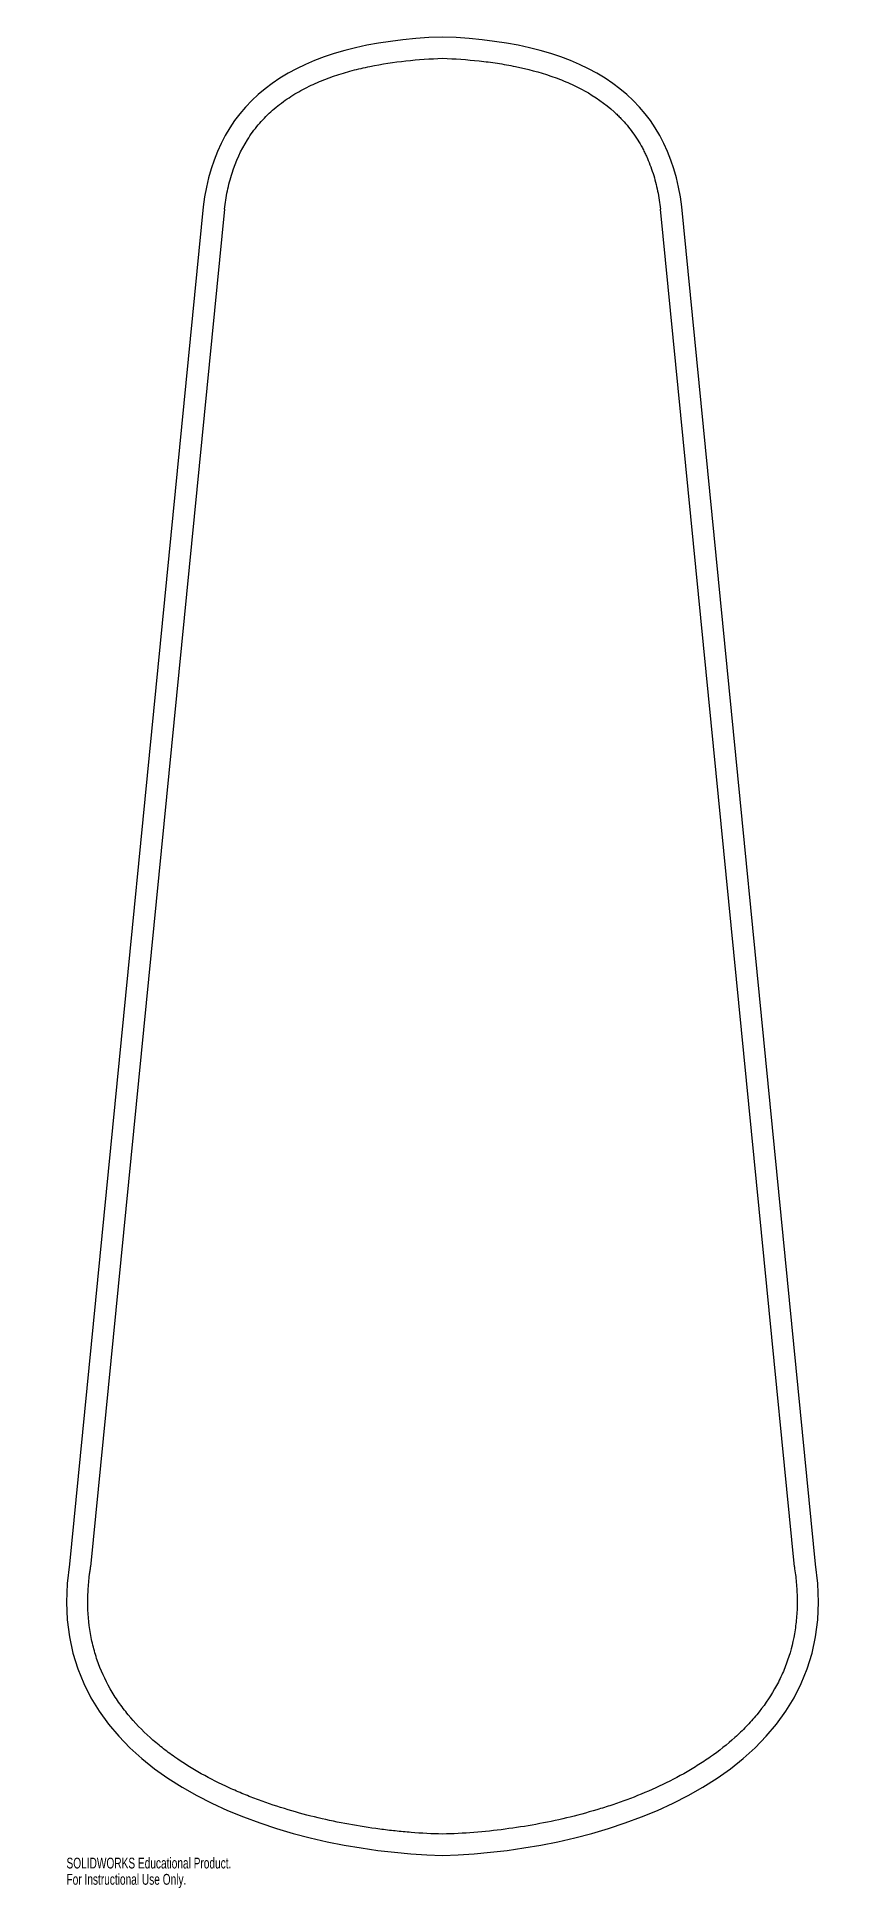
# Model space of a CAD drawing. Header units: inches. Extents: x -7.1 to 7.1, y -0.6 to 32.
import ezdxf

# ---------------------------------------------------------------- set-up
doc = ezdxf.new("R2010")
doc.units = ezdxf.units.IN
doc.header["$MEASUREMENT"] = 0
doc.styles.add('SLDTEXTSTYLE0', font='TXT', dxfattribs={"width": 0.7})

msp = doc.modelspace()

# ---------------------------------------------------------------- linework, layer by layer
at = {"color": 7, "linetype": 'Continuous', "lineweight": 25}
for p, q in [((-4.208, 29.009), (-6.562, 5.125)), ((6.562, 5.125), (4.208, 29.009)), ((-3.835, 28.97), (-6.19, 5.078)), ((6.19, 5.078), (3.835, 28.97))]:
    msp.add_line(p, q, dxfattribs=at)
for points in [[(0, 32), (-2.589, 31.91), (-3.992, 30.913), (-4.208, 29.009)], [(4.208, 29.009), (3.992, 30.913), (2.589, 31.91), (0, 32)], [(-6.562, 5.125), (-7.133, 1.425), (-2.9, 0.069), (0, 0)], [(0, 0), (2.9, 0.069), (7.133, 1.425), (6.562, 5.125)]]:
    msp.add_open_spline(points, degree=3, dxfattribs=at)
for points, knots in [([(-3.835, 28.97), (-3.822, 29.078), (-3.806, 29.185), (-3.773, 29.344), (-3.761, 29.397), (-3.733, 29.502), (-3.718, 29.554), (-3.636, 29.812), (-3.548, 30.008), (-3.403, 30.239), (-3.372, 30.284), (-3.309, 30.371), (-3.276, 30.413), (-3.172, 30.536), (-3.098, 30.613), (-2.94, 30.757), (-2.856, 30.824), (-2.678, 30.949), (-2.586, 31.006), (-2.397, 31.11), (-2.3, 31.157), (-2.152, 31.221), (-2.102, 31.241), (-2.001, 31.28), (-1.95, 31.299), (-1.796, 31.351), (-1.693, 31.382), (-1.486, 31.437), (-1.381, 31.461), (-1.067, 31.525), (-0.855, 31.557), (-0.43, 31.603), (-0.215, 31.617), (0, 31.625)], [0, 0, 0, 0, 0.0625, 0.0625, 0.09375, 0.09375, 0.125, 0.125, 0.25, 0.25, 0.28125, 0.28125, 0.3125, 0.3125, 0.375, 0.375, 0.4375, 0.4375, 0.5, 0.5, 0.5625, 0.5625, 0.59375, 0.59375, 0.625, 0.625, 0.6875, 0.6875, 0.75, 0.75, 0.875, 0.875, 1, 1, 1, 1]), ([(0, 31.625), (0.216, 31.617), (0.431, 31.603), (0.752, 31.568), (0.859, 31.554), (1.018, 31.53), (1.072, 31.521), (1.178, 31.502), (1.231, 31.492), (1.495, 31.438), (1.703, 31.383), (2.007, 31.279), (2.107, 31.241), (2.254, 31.177), (2.303, 31.154), (2.4, 31.107), (2.448, 31.082), (2.686, 30.951), (2.862, 30.828), (3.042, 30.664), (3.062, 30.645), (3.1, 30.607), (3.12, 30.588), (3.176, 30.529), (3.212, 30.489), (3.315, 30.365), (3.378, 30.278), (3.464, 30.142), (3.491, 30.095), (3.529, 30.024), (3.541, 30), (3.565, 29.951), (3.577, 29.926), (3.633, 29.803), (3.671, 29.702), (3.736, 29.498), (3.763, 29.394), (3.806, 29.184), (3.823, 29.077), (3.835, 28.97)], [0, 0, 0, 0, 0.125, 0.125, 0.1875, 0.1875, 0.21875, 0.21875, 0.25, 0.25, 0.375, 0.375, 0.4375, 0.4375, 0.46875, 0.46875, 0.5, 0.5, 0.625, 0.625, 0.640625, 0.640625, 0.65625, 0.65625, 0.6875, 0.6875, 0.75, 0.75, 0.78125, 0.78125, 0.796875, 0.796875, 0.8125, 0.8125, 0.875, 0.875, 0.9375, 0.9375, 1, 1, 1, 1]), ([(0, 0.375), (-0.185, 0.38), (-0.369, 0.389), (-0.646, 0.411), (-0.738, 0.42), (-0.922, 0.439), (-1.013, 0.45), (-1.287, 0.486), (-1.469, 0.514), (-1.829, 0.581), (-2.008, 0.618), (-2.364, 0.703), (-2.541, 0.75), (-2.892, 0.856), (-3.066, 0.914), (-3.325, 1.009), (-3.411, 1.043), (-3.539, 1.095), (-3.582, 1.113), (-3.667, 1.15), (-3.709, 1.169), (-3.92, 1.265), (-4.084, 1.348), (-4.405, 1.528), (-4.561, 1.625), (-4.787, 1.784), (-4.861, 1.839), (-4.969, 1.925), (-5.005, 1.955), (-5.076, 2.014), (-5.111, 2.045), (-5.284, 2.201), (-5.413, 2.334), (-5.589, 2.548), (-5.645, 2.622), (-5.724, 2.736), (-5.75, 2.775), (-5.799, 2.854), (-5.823, 2.894), (-5.938, 3.095), (-6.014, 3.262), (-6.103, 3.522), (-6.142, 3.655), (-6.172, 3.79), (-6.189, 3.882), (-6.197, 3.928), (-6.232, 4.158), (-6.242, 4.342), (-6.238, 4.618), (-6.233, 4.71), (-6.22, 4.848), (-6.215, 4.894), (-6.207, 4.963), (-6.204, 4.986), (-6.197, 5.032), (-6.194, 5.055), (-6.19, 5.078)], [0, 0, 0, 0, 0.0625, 0.0625, 0.09375, 0.09375, 0.125, 0.125, 0.1875, 0.1875, 0.25, 0.25, 0.3125, 0.3125, 0.375, 0.375, 0.40625, 0.40625, 0.421875, 0.421875, 0.4375, 0.4375, 0.5, 0.5, 0.5625, 0.5625, 0.59375, 0.59375, 0.609375, 0.609375, 0.625, 0.625, 0.6875, 0.6875, 0.71875, 0.71875, 0.734375, 0.734375, 0.75, 0.75, 0.8125, 0.8125, 0.84375, 0.859375, 0.859375, 0.875, 0.875, 0.9375, 0.9375, 0.96875, 0.96875, 0.984375, 0.984375, 0.992188, 0.992188, 1, 1, 1, 1]), ([(6.19, 5.078), (6.197, 5.032), (6.204, 4.986), (6.215, 4.894), (6.22, 4.848), (6.233, 4.709), (6.238, 4.617), (6.24, 4.477), (6.24, 4.431), (6.238, 4.338), (6.236, 4.291), (6.227, 4.153), (6.217, 4.061), (6.176, 3.788), (6.133, 3.609), (6.057, 3.39), (6.041, 3.346), (6.007, 3.26), (5.988, 3.217), (5.931, 3.091), (5.889, 3.009), (5.752, 2.769), (5.647, 2.618), (5.499, 2.439), (5.468, 2.404), (5.407, 2.334), (5.375, 2.3), (5.279, 2.201), (5.213, 2.137), (5.008, 1.952), (4.864, 1.838), (4.638, 1.679), (4.561, 1.628), (4.443, 1.555), (4.404, 1.53), (4.324, 1.483), (4.284, 1.46), (4.083, 1.347), (3.918, 1.264), (3.583, 1.112), (3.413, 1.042), (3.154, 0.946), (3.067, 0.915), (2.892, 0.857), (2.803, 0.829), (2.538, 0.75), (2.36, 0.702), (2.003, 0.617), (1.823, 0.579), (1.463, 0.513), (1.282, 0.485), (0.918, 0.438), (0.736, 0.418), (0.369, 0.389), (0.185, 0.38), (0, 0.375)], [0, 0, 0, 0, 0.015625, 0.015625, 0.03125, 0.03125, 0.0625, 0.0625, 0.078125, 0.078125, 0.09375, 0.09375, 0.125, 0.125, 0.1875, 0.1875, 0.203125, 0.203125, 0.21875, 0.21875, 0.25, 0.25, 0.3125, 0.3125, 0.328125, 0.328125, 0.34375, 0.34375, 0.375, 0.375, 0.4375, 0.4375, 0.46875, 0.46875, 0.484375, 0.484375, 0.5, 0.5, 0.5625, 0.5625, 0.625, 0.625, 0.65625, 0.65625, 0.6875, 0.6875, 0.75, 0.75, 0.8125, 0.8125, 0.875, 0.875, 0.9375, 0.9375, 1, 1, 1, 1])]:
    msp.add_open_spline(points, degree=3, knots=knots, dxfattribs=at)

# ---------------------------------------------------------------- texts
at = {"color": 7, "linetype": 'Continuous', "char_height": 0.1903, "attachment_point": 1, "style": 'SLDTEXTSTYLE0'}
for s, insert in [('SOLIDWORKS Educational Product.', (-6.615, -0.04)), ('For Instructional Use Only.', (-6.615, -0.326))]:
    msp.add_mtext(s, dxfattribs=dict(at, insert=insert))

doc.saveas('drawing.dxf')
